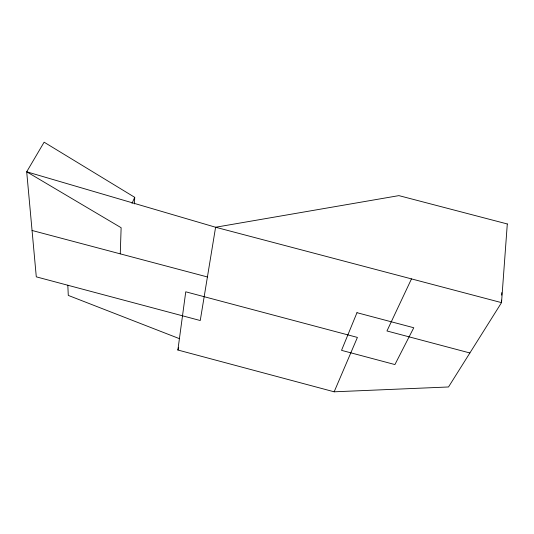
<?xml version="1.0" encoding="UTF-8"?>
<svg xmlns="http://www.w3.org/2000/svg" width="534" height="534" viewBox="0 0 534 534"><rect width="100%" height="100%" fill="white"/><g stroke="black" fill="none" stroke-linecap="round" stroke-linejoin="round"><path stroke-width="0.8" d="M501.58 300.128L501.519 302.631L448.507 386.976L334.157 391.809L177.882 350.017L185.752 291.804L357.413 337.421L334.157 391.809M501.706 295.128L501.766 292.625M120.263 253.864L121.131 227.718L26.7 171.794L44.122 142.191L134.728 197.333L134.401 203.928M177.882 350.017L178.683 347.661M132.011 203.414L134.728 197.333M411.487 278.895L386.956 330.973L469.88 352.974M32.06 230.474L207.419 276.966M179.417 338.663L68.279 295.409L67.825 285.243M507.3 223.966L501.519 302.631L215.596 227.244L26.7 171.794L36.292 276.846L200.25 320.527L215.596 227.244L398.898 195.624L507.3 223.966M356.979 312.69L341.533 350.351L394.92 364.562L413.77 327.743L356.979 312.69"/></g></svg>
